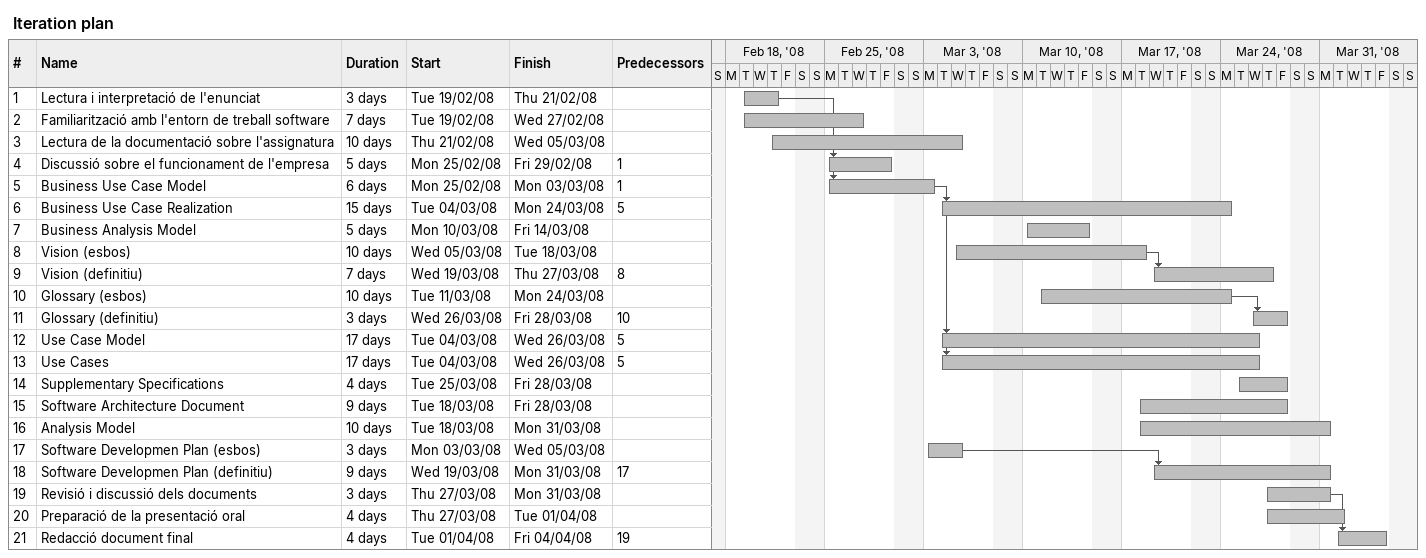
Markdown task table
Iteration plan

| ID | Task | Duration | Start | Finish | Predecessors |
|---|---|---|---|---|---|
| 1 | Lectura i interpretació de l'enunciat | 3d | 2008-02-19 | 2008-02-21 |  |
| 2 | Familiarització amb l'entorn de treball software | 7d | 2008-02-19 | 2008-02-27 |  |
| 3 | Lectura de la documentació sobre l'assignatura | 10d | 2008-02-21 | 2008-03-05 |  |
| 4 | Discussió sobre el funcionament de l'empresa | 5d | 2008-02-25 | 2008-02-29 | 1 |
| 5 | Business Use Case Model | 6d | 2008-02-25 | 2008-03-03 | 1 |
| 6 | Business Use Case Realization | 15d | 2008-03-04 | 2008-03-24 | 5 |
| 7 | Business Analysis Model | 5d | 2008-03-10 | 2008-03-14 |  |
| 8 | Vision (esbos) | 10d | 2008-03-05 | 2008-03-18 |  |
| 9 | Vision (definitiu) | 7d | 2008-03-19 | 2008-03-27 | 8 |
| 10 | Glossary (esbos) | 10d | 2008-03-11 | 2008-03-24 |  |
| 11 | Glossary (definitiu) | 3d | 2008-03-26 | 2008-03-28 | 10 |
| 12 | Use Case Model | 17d | 2008-03-04 | 2008-03-26 | 5 |
| 13 | Use Cases | 17d | 2008-03-04 | 2008-03-26 | 5 |
| 14 | Supplementary Specifications | 4d | 2008-03-25 | 2008-03-28 |  |
| 15 | Software Architecture Document | 9d | 2008-03-18 | 2008-03-28 |  |
| 16 | Analysis Model | 10d | 2008-03-18 | 2008-03-31 |  |
| 17 | Software Developmen Plan (esbos) | 3d | 2008-03-03 | 2008-03-05 |  |
| 18 | Software Developmen Plan (definitiu) | 9d | 2008-03-19 | 2008-03-31 | 17 |
| 19 | Revisió i discussió dels documents | 3d | 2008-03-27 | 2008-03-31 |  |
| 20 | Preparació de la presentació oral | 4d | 2008-03-27 | 2008-04-01 |  |
| 21 | Redacció document final | 4d | 2008-04-01 | 2008-04-04 | 19 |
